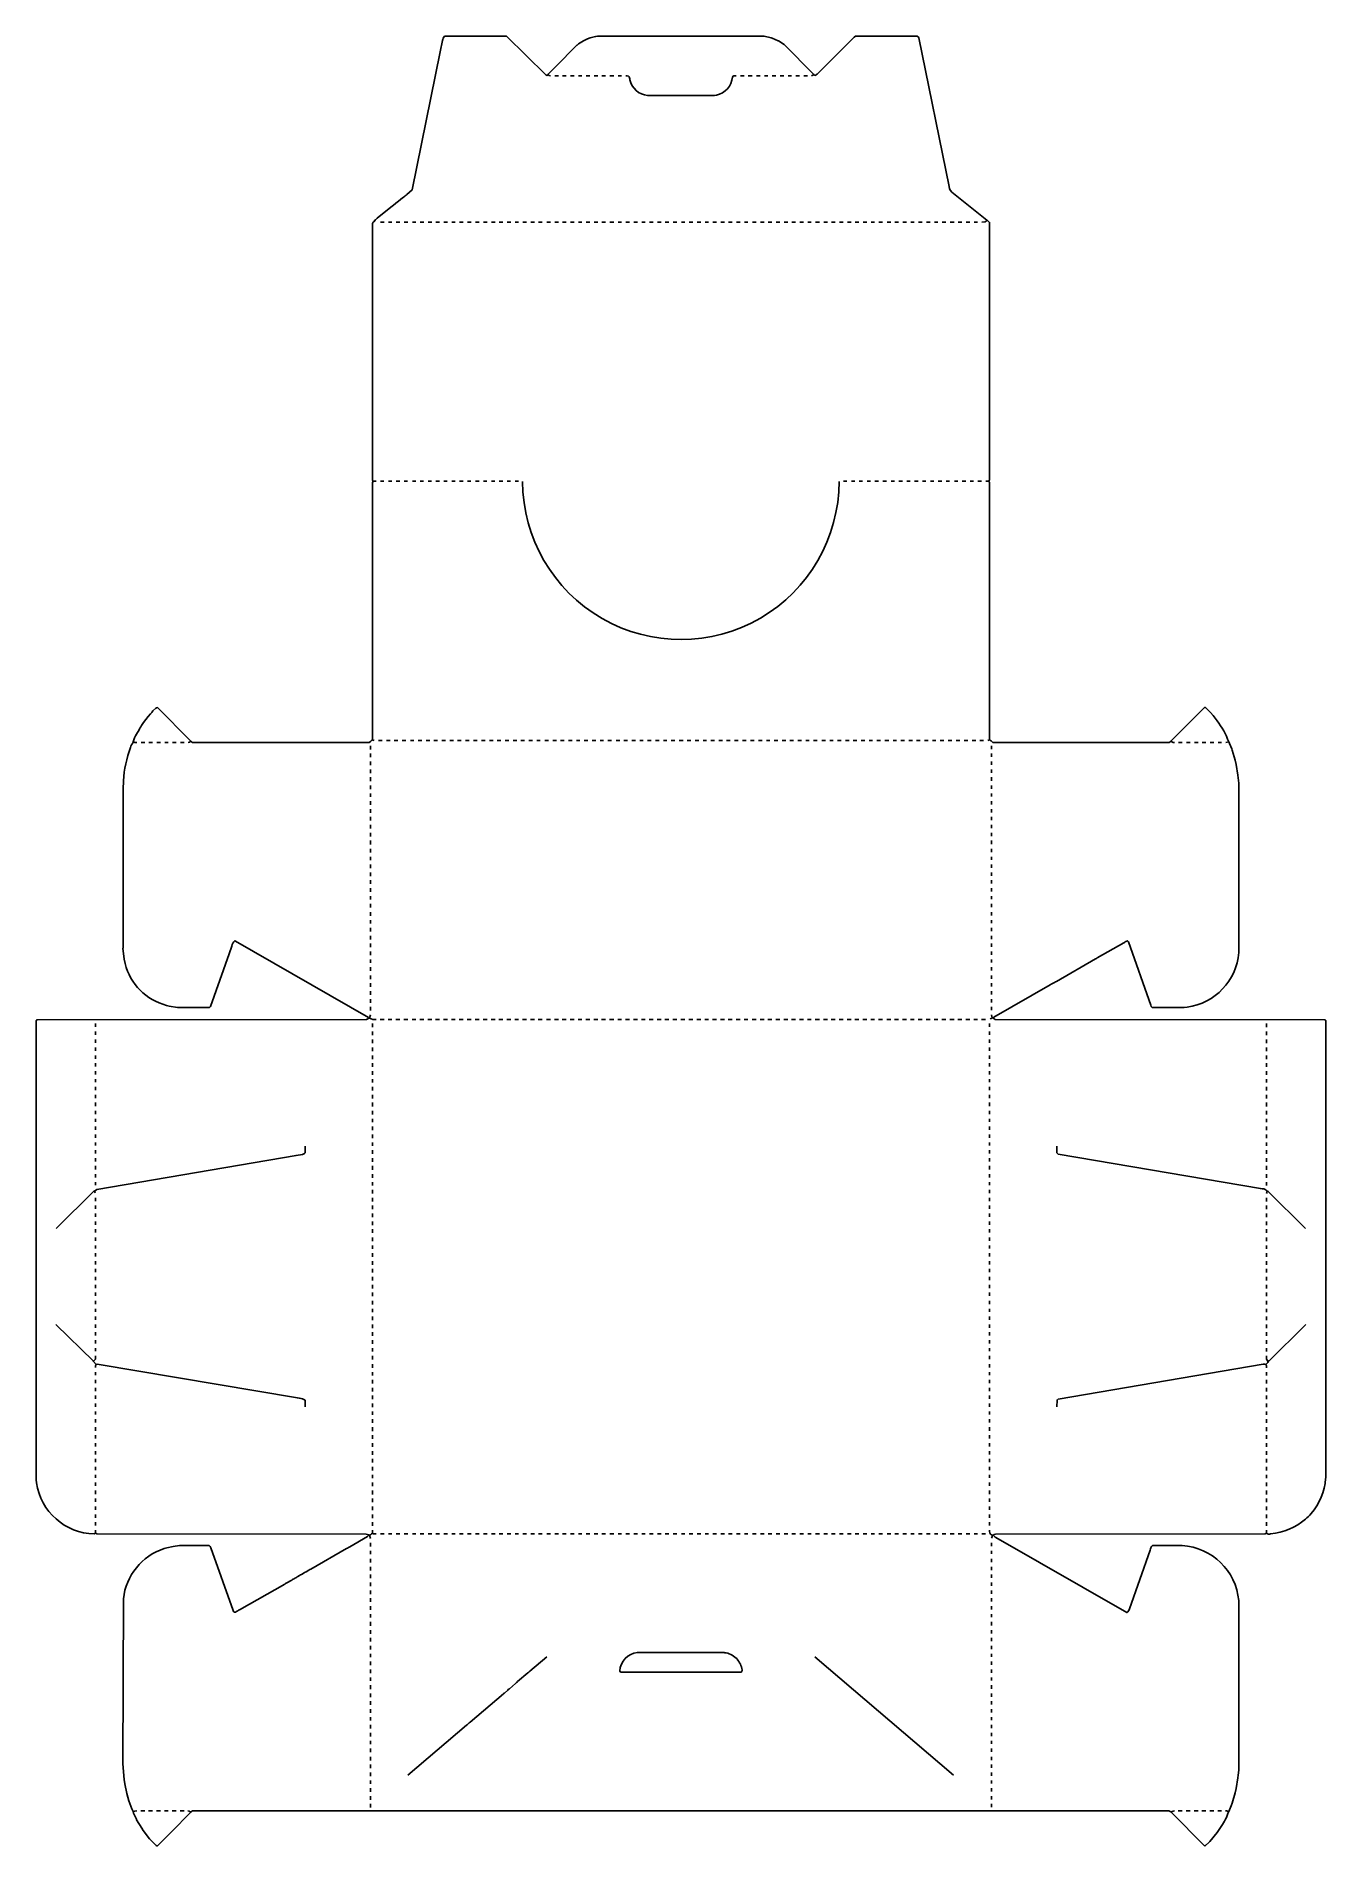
# Model space of a CAD drawing. Extents: x 444 to 4294, y 628 to 6029.
import ezdxf

# ---------------------------------------------------------------- set-up
doc = ezdxf.new("R2010")
doc.units = 0
doc.layers.get('0').update_dxf_attribs({"linetype": 'CONTINUOUS'})

msp = doc.modelspace()

# ---------------------------------------------------------------- linework, layer by layer
at = {"color": 7, "linetype": 'CONTINUOUS'}
for points in [[(3301, 3098), (3303, 3101), (3471.1, 3197.8), (3473.9, 3199.2, 0.06304), (3478.1, 3201.8), (3484, 3205, -0.079147), (3490, 3208), (3606.9, 3275.2, 0.06304), (3611.1, 3277.8), (3690.9, 3323.2, 0.06304), (3695.1, 3325.8), (3702, 3329), (3705, 3326), (3771.7, 3136.9), (3773, 3133), (3776, 3130), (3871, 3130), (3879.95122, 3131.439024, 0.355596), (4034, 3294), (4034, 3800), (4031.560976, 3822.95122), (4026.384615, 3855.076923), (4023.615385, 3867.923077), (4014.7, 3897.9), (4013.3, 3902.1), (4006.769231, 3917.846154), (4004, 3923, 0.074365), (3969.756098, 3985.804878), (3957.247059, 4001.211765), (3950, 4010), (3935, 4025), (3932, 4025), (3930.9, 4024.2), (3843, 3937), (3832, 3926), (3832, 3924, 0.085094), (3826, 3921), (3300, 3921, 0.09443), (3290, 3929), (3289.500651, 4696.999351), (3288, 4701, -0.120666), (3290, 4705), (3290, 5473), (3283, 5480), (3282, 5480), (3182.804878, 5559.756098, -0.263345), (3169.615385, 5579.923077), (3078.615385, 6023.923077, 0.280247), (3074, 6029), (2890, 6029), (2885.9, 6026.2), (2782, 5923), (2777, 5918, -0.137915), (2769, 5912, 0.120666), (2765, 5914), (2765, 5916), (2677, 6004), (2659.846154, 6014.769231), (2659.1, 6015.2), (2641.1, 6023.3), (2638.1, 6024.3), (2617, 6029), (2120, 6029), (2114.067568, 6027.594595, 0.075255), (2081.9, 6017.2), (2078.1, 6014.8), (2063, 6006), (2062, 6005), (2059, 6002), (2058, 6002), (1994, 5938), (1993, 5937), (1972, 5916), (1972, 5914), (1968, 5912), (1965.247836, 5913.249991), (1848, 6029), (1663, 6029, 0.21236), (1657.384615, 6015.923077), (1650.384615, 5981.923077), (1566, 5570), (1551, 5557, -0.115121), (1548.1, 5554.8), (1546, 5553, -0.115121), (1543.1, 5550.8), (1541, 5549, -0.205258), (1538, 5547), (1526, 5537, -0.184026), (1523, 5535), (1511, 5525, -0.184026), (1508, 5523), (1462, 5486, -0.071068), (1455, 5480), (1454, 5479), (1454, 5477, 0.154823), (1448, 5470), (1448, 4704), (1449.2, 4702.1), (1450, 4701), (1449.8, 4700.1), (1448.499349, 4696.999351), (1448, 3929, 0.165541), (1453, 3927)], [(1979, 5911, -0.126966), (1972, 5914)], [(2204, 5911, -0.078333), (2212, 5910, -0.257416), (2216.615385, 5898.923077, 0.327226), (2269, 5852), (2469, 5852), (2474.932432, 5853.405405, 0.333822), (2522.8, 5907.1, -0.259366), (2527.053846, 5910.569231), (2534, 5911)], [(2759, 5911, 0.085094), (2765, 5914)], [(3267, 5474), (3276.959016, 5474.45082, 0.177878), (3282, 5480)], [(1896, 4700, 0.576764), (2606.1, 4291.8, 0.266205), (2841, 4700)], [(1437, 3098), (1436, 3100), (1038.846154, 3327.769231), (1037, 3329, 0.1767), (1027.8, 3313.1), (1019.7, 3290.1), (964, 3133), (961, 3130), (866, 3130), (841.088235, 3134.352941), (833.088235, 3136.352941, -0.271677), (709.647059, 3260.911765), (706.615385, 3273.923077), (703, 3307), (704, 3308), (703.519941, 3782.018464), (704.480059, 3806.981536, -0.068798), (725.3, 3905.9, -0.069277), (733.8, 3922.1), (734, 3923, -0.073772), (743.2, 3945.9), (751, 3959, -0.129316), (753.8, 3964.1), (756, 3968, 0.120666), (758, 3972), (764.2, 3980.9), (778, 3999), (785, 4007, 0.071068), (792, 4015), (801.1, 4023.8, -0.166068), (806, 4025), (905, 3926), (905, 3924, -0.085094), (911, 3921), (1438, 3921), (1442, 3924), (1443, 3925, -0.09902), (1448, 3929)], [(744, 3921, -0.130252), (734, 3923)], [(898, 3921, 0.126966), (905, 3924)], [(1459, 3094), (1449.040984, 3094.45082), (1439, 3098), (1437, 3098, -0.073602), (1429.999492, 3094.499491), (447.000508, 3093.500509, 0.113836), (444, 3091), (444, 1720), (445.439024, 1711.04878, 0.367493), (617, 1559, -0.120666), (621, 1561), (621.9, 1560.8), (625.00062, 1559.499378), (1428.99938, 1558.500622), (1436.911765, 1555.647059), (1438, 1555), (1441.1, 1555.8), (1442, 1556, -0.076982), (1448, 1561), (1448, 1570)], [(4117, 1570), (4117, 1561, 0.300017), (4129.044554, 1559.554455, 0.167226), (4233, 1603, 0.072474), (4250, 1620, 0.167), (4293.445545, 1723.955446), (4294, 1725), (4294, 3091, 0.242537), (4289.999492, 3093.500509), (3307.000508, 3094.499491, -0.134277), (3301, 3098), (3298, 3099, -0.079147), (3292, 3096)], [(504, 2470), (505, 2471), (616.1, 2581.7), (618, 2582), (625, 2587), (1219.932432, 2688.405405), (1239.088235, 2691.647059, 0.203295), (1247, 2696), (1247, 2716)], [(4233, 2470), (4121, 2582), (4119, 2582, 0.27057), (4104.932432, 2588.594595), (4098.932432, 2589.594595), (3495, 2692), (3491, 2696), (3491, 2716)], [(621, 2056, -0.121035), (623, 2065), (615, 2073), (615, 2074), (503, 2184)], [(3491, 1938), (3491.7, 1958.1), (3492.5, 1959.5), (3495, 1961), (4106.932432, 2065.405405), (4108, 2066), (4112, 2066), (4115, 2065, 0.071068), (4122, 2073), (4122.9, 2073.2), (4233, 2183), (4234, 2184)], [(1247, 1938), (1247, 1958, 0.16767), (1229.932432, 1963.594595), (1223.932432, 1964.594595), (626, 2066), (623, 2065)], [(4117, 2055, 0.130252), (4115, 2065)], [(3290, 1570, 0.321731), (3295.9, 1555.8), (3301, 1555, -0.073592), (3308.00062, 1558.500621), (4112.99938, 1559.499379), (4117, 1561)], [(1436, 1556), (1435.7, 1554.1), (1434, 1552), (1432.9, 1551.2), (1379.9, 1520.2), (1376, 1518, -0.079147), (1370, 1515), (1264, 1454, -0.090711), (1258, 1451), (1250, 1446, -0.079147), (1244, 1443), (1236, 1438, -0.079147), (1230, 1435), (1225.1, 1431.8, 0.113019), (1221, 1429), (1216.1, 1426.8, -0.065958), (1211.1, 1423.8, 0.06304), (1206.9, 1421.2), (1190.1, 1411.8, 0.06304), (1185.9, 1409.2), (1050.9, 1332.2, 0.089283), (1046, 1329), (1041.9, 1327.2, -0.669239), (1031.8, 1329.9), (965.7, 1516.9, 0.205129), (960, 1524), (872, 1524), (853.06, 1521.58), (834.088235, 1517.647059), (825.9, 1515.3, 0.29456), (704.49898, 1364.998984), (703, 873), (706.58, 825.94), (708.42, 813.06), (714.352941, 784.088235), (720.7, 761.9, 0.069694), (733.769231, 730.846154), (734, 730), (734.405405, 725.067568), (743.2, 707.1), (743.8, 705.9), (759.24, 680.18), (763.769231, 673.846154), (782, 649), (802, 629), (804, 628), (806, 628), (846, 668), (847, 669), (905.8, 728.1), (906, 729), (907.9, 730.2), (911, 732), (3826, 732), (3827.1, 731.2, 0.336435), (3838.076923, 731.615385), (3842, 732)], [(1459, 1559), (1451.04878, 1559.439024, -0.129758), (1448, 1561)], [(3296, 1546), (3296.8, 1548.1, 0.108984), (3299, 1555)], [(3832, 729), (3832, 728), (3932, 628), (3935.1, 628.8), (3945, 638), (3948, 641), (3969.8, 668.1), (3982, 686, 0.066995), (4004, 730), (4006.8, 735.1), (4011.7, 747.1), (4014.3, 754.9), (4023.647059, 786.088235), (4026.384615, 798.923077), (4031.560976, 831.04878), (4032.439024, 838.95122), (4034, 854), (4034, 1360, 0.372595), (3865, 1524), (3777, 1524, 0.189161), (3769.3, 1509.9), (3707.7, 1335.1, -0.171866), (3700, 1324), (3308.9, 1547.8, -0.115942), (3301, 1555)], [(1554, 839), (1729, 988, -0.083767), (1734, 992, -0.087559), (1740, 997), (1839, 1082, -0.184026), (1842, 1084), (1852, 1093, -0.083767), (1857, 1097), (1875.1, 1112.8, 0.071874), (1881, 1118), (1912, 1144, -0.076982), (1918, 1149), (1968, 1192)], [(2548, 1146, 0.394373), (2551.405405, 1153.067568, 0.147521), (2536.247059, 1185.211765, 0.303172), (2533.211765, 1188.247059, 0.16699), (2499.06, 1204.42), (2498, 1205), (2239, 1205, 0.352424), (2186, 1150, 0.271367), (2190.001389, 1146.498603), (2548, 1146)], [(906, 729), (903.9, 729.8, 0.108984), (897, 732)], [(4004, 730), (4001.9, 730.8, 0.162451), (3995, 732)]]:
    msp.add_lwpolyline(points, format="xyb", dxfattribs=at)
for points in [[(1992, 5911), (2003, 5911)], [(2015, 5911), (2026, 5911)], [(2039, 5911), (2050, 5911)], [(2063, 5911), (2073, 5911)], [(2086, 5911), (2097, 5911)], [(2110, 5911), (2121, 5911)], [(2133, 5911), (2144, 5911)], [(2157, 5911), (2168, 5911)], [(2181, 5911), (2191, 5911)], [(2547, 5911), (2558, 5911)], [(2570, 5911), (2581, 5911)], [(2594, 5911), (2605, 5911)], [(2618, 5911), (2628, 5911)], [(2641, 5911), (2652, 5911)], [(2665, 5911), (2676, 5911)], [(2689, 5911), (2699, 5911)], [(2712, 5911), (2723, 5911)], [(2736, 5911), (2747, 5911)], [(1456, 5476), (1454, 5477)], [(1472, 5474), (1483, 5474)], [(1496, 5474), (1506, 5474)], [(1519, 5474), (1530, 5474)], [(1543, 5474), (1554, 5474)], [(1567, 5474), (1577, 5474)], [(1590, 5474), (1601, 5474)], [(1614, 5474), (1625, 5474)], [(1637, 5474), (1648, 5474)], [(1661, 5474), (1672, 5474)], [(1685, 5474), (1695, 5474)], [(1708, 5474), (1719, 5474)], [(1732, 5474), (1743, 5474)], [(1756, 5474), (1766, 5474)], [(1779, 5474), (1790, 5474)], [(1803, 5474), (1814, 5474)], [(1826, 5474), (1837, 5474)], [(1850, 5474), (1861, 5474)], [(1874, 5474), (1884, 5474)], [(1897, 5474), (1908, 5474)], [(1921, 5474), (1932, 5474)], [(1944, 5474), (1955, 5474)], [(1968, 5474), (1979, 5474)], [(1992, 5474), (2003, 5474)], [(2015, 5474), (2026, 5474)], [(2039, 5474), (2050, 5474)], [(2063, 5474), (2073, 5474)], [(2086, 5474), (2097, 5474)], [(2110, 5474), (2121, 5474)], [(2133, 5474), (2144, 5474)], [(2157, 5474), (2168, 5474)], [(2181, 5474), (2191, 5474)], [(2204, 5474), (2215, 5474)], [(2228, 5474), (2239, 5474)], [(2252, 5474), (2262, 5474)], [(2275, 5474), (2286, 5474)], [(2299, 5474), (2310, 5474)], [(2322, 5474), (2333, 5474)], [(2346, 5474), (2357, 5474)], [(2370, 5474), (2380, 5474)], [(2393, 5474), (2404, 5474)], [(2417, 5474), (2428, 5474)], [(2441, 5474), (2451, 5474)], [(2464, 5474), (2475, 5474)], [(2488, 5474), (2499, 5474)], [(2511, 5474), (2522, 5474)], [(2535, 5474), (2546, 5474)], [(2559, 5474), (2569, 5474)], [(2582, 5474), (2593, 5474)], [(2606, 5474), (2617, 5474)], [(2629, 5474), (2640, 5474)], [(2653, 5474), (2664, 5474)], [(2677, 5474), (2688, 5474)], [(2700, 5474), (2711, 5474)], [(2724, 5474), (2735, 5474)], [(2748, 5474), (2758, 5474)], [(2771, 5474), (2782, 5474)], [(2795, 5474), (2806, 5474)], [(2818, 5474), (2829, 5474)], [(2842, 5474), (2853, 5474)], [(2866, 5474), (2877, 5474)], [(2889, 5474), (2900, 5474)], [(2913, 5474), (2924, 5474)], [(2937, 5474), (2947, 5474)], [(2960, 5474), (2971, 5474)], [(2984, 5474), (2995, 5474)], [(3007, 5474), (3018, 5474)], [(3031, 5474), (3042, 5474)], [(3055, 5474), (3065, 5474)], [(3078, 5474), (3089, 5474)], [(3102, 5474), (3113, 5474)], [(3126, 5474), (3136, 5474)], [(3149, 5474), (3160, 5474)], [(3173, 5474), (3184, 5474)], [(3196, 5474), (3207, 5474)], [(3220, 5474), (3231, 5474)], [(3244, 5474), (3254, 5474)], [(1450, 4701), (1459, 4701)], [(1472, 4701), (1482, 4701)], [(1496, 4701), (1506, 4701)], [(1519, 4701), (1530, 4701)], [(1543, 4701), (1553, 4701)], [(1567, 4701), (1577, 4701)], [(1590, 4701), (1600, 4701)], [(1614, 4701), (1624, 4701)], [(1637, 4701), (1648, 4701)], [(1661, 4701), (1671, 4701)], [(1685, 4701), (1695, 4701)], [(1708, 4701), (1719, 4701)], [(1732, 4701), (1742, 4701)], [(1756, 4701), (1766, 4701)], [(1779, 4701), (1789, 4701)], [(1803, 4701), (1813, 4701)], [(1826, 4701), (1837, 4701)], [(1850, 4701), (1860, 4701)], [(1874, 4701), (1884, 4701)], [(2854, 4701), (2864, 4701)], [(2878, 4701), (2888, 4701)], [(2901, 4701), (2911, 4701)], [(2925, 4701), (2935, 4701)], [(2948, 4701), (2959, 4701)], [(2972, 4701), (2982, 4701)], [(2996, 4701), (3006, 4701)], [(3019, 4701), (3030, 4701)], [(3043, 4701), (3053, 4701)], [(3066, 4701), (3077, 4701)], [(3090, 4701), (3100, 4701)], [(3114, 4701), (3124, 4701)], [(3137, 4701), (3148, 4701)], [(3161, 4701), (3171, 4701)], [(3185, 4701), (3195, 4701)], [(3208, 4701), (3219, 4701)], [(3232, 4701), (3242, 4701)], [(3255, 4701), (3266, 4701)], [(3279, 4701), (3288, 4701)], [(757, 3921), (768, 3921)], [(780, 3921), (791, 3921)], [(804, 3921), (815, 3921)], [(828, 3921), (838, 3921)], [(851, 3921), (862, 3921)], [(875, 3921), (886, 3921)], [(1442, 3900), (1442, 3911)], [(1466, 3927), (1477, 3927)], [(1490, 3927), (1501, 3927)], [(1513, 3927), (1524, 3927)], [(1537, 3927), (1548, 3927)], [(1561, 3927), (1571, 3927)], [(1584, 3927), (1595, 3927)], [(1608, 3927), (1619, 3927)], [(1631, 3927), (1642, 3927)], [(1655, 3927), (1666, 3927)], [(1679, 3927), (1690, 3927)], [(1702, 3927), (1713, 3927)], [(1726, 3927), (1737, 3927)], [(1750, 3927), (1760, 3927)], [(1773, 3927), (1784, 3927)], [(1797, 3927), (1808, 3927)], [(1820, 3927), (1831, 3927)], [(1844, 3927), (1855, 3927)], [(1868, 3927), (1879, 3927)], [(1891, 3927), (1902, 3927)], [(1915, 3927), (1926, 3927)], [(1939, 3927), (1949, 3927)], [(1962, 3927), (1973, 3927)], [(1986, 3927), (1997, 3927)], [(2009, 3927), (2020, 3927)], [(2033, 3927), (2044, 3927)], [(2057, 3927), (2067, 3927)], [(2080, 3927), (2091, 3927)], [(2104, 3927), (2115, 3927)], [(2128, 3927), (2138, 3927)], [(2151, 3927), (2162, 3927)], [(2175, 3927), (2186, 3927)], [(2198, 3927), (2209, 3927)], [(2222, 3927), (2233, 3927)], [(2246, 3927), (2256, 3927)], [(2269, 3927), (2280, 3927)], [(2293, 3927), (2304, 3927)], [(2317, 3927), (2327, 3927)], [(2340, 3927), (2351, 3927)], [(2364, 3927), (2375, 3927)], [(2387, 3927), (2398, 3927)], [(2411, 3927), (2422, 3927)], [(2435, 3927), (2445, 3927)], [(2458, 3927), (2469, 3927)], [(2482, 3927), (2493, 3927)], [(2505, 3927), (2516, 3927)], [(2529, 3927), (2540, 3927)], [(2553, 3927), (2564, 3927)], [(2576, 3927), (2587, 3927)], [(2600, 3927), (2611, 3927)], [(2624, 3927), (2634, 3927)], [(2647, 3927), (2658, 3927)], [(2671, 3927), (2682, 3927)], [(2694, 3927), (2705, 3927)], [(2718, 3927), (2729, 3927)], [(2742, 3927), (2752, 3927)], [(2765, 3927), (2776, 3927)], [(2789, 3927), (2800, 3927)], [(2813, 3927), (2823, 3927)], [(2836, 3927), (2847, 3927)], [(2860, 3927), (2871, 3927)], [(2883, 3927), (2894, 3927)], [(2907, 3927), (2918, 3927)], [(2931, 3927), (2941, 3927)], [(2954, 3927), (2965, 3927)], [(2978, 3927), (2989, 3927)], [(3002, 3927), (3012, 3927)], [(3025, 3927), (3036, 3927)], [(3049, 3927), (3060, 3927)], [(3072, 3927), (3083, 3927)], [(3096, 3927), (3107, 3927)], [(3120, 3927), (3130, 3927)], [(3143, 3927), (3154, 3927)], [(3167, 3927), (3178, 3927)], [(3190, 3927), (3201, 3927)], [(3214, 3927), (3225, 3927)], [(3238, 3927), (3249, 3927)], [(3261, 3927), (3272, 3927)], [(3285, 3927), (3290, 3929)], [(3296, 3901), (3296, 3911)], [(3842, 3921), (3838.076923, 3921.384615), (3832, 3924)], [(3854, 3921), (3865, 3921)], [(3878, 3921), (3889, 3921)], [(3902, 3921), (3913, 3921)], [(3925, 3921), (3936, 3921)], [(3949, 3921), (3960, 3921)], [(3973, 3921), (3983, 3921)], [(3996, 3921), (4004, 3923)], [(1442, 3877), (1442, 3888)], [(1442, 3853), (1442, 3864)], [(1442, 3829), (1442, 3840)], [(3296, 3878), (3296, 3888)], [(3296, 3854), (3296, 3864)], [(3296, 3830), (3296, 3840)], [(1442, 3806), (1442, 3817)], [(1442, 3782), (1442, 3793)], [(3296, 3807), (3296, 3817)], [(3296, 3783), (3296, 3793)], [(1442, 3759), (1442, 3769)], [(1442, 3735), (1442, 3746)], [(3296, 3760), (3296, 3769)], [(3296, 3736), (3296, 3746)], [(1442, 3711), (1442, 3722)], [(1442, 3688), (1442, 3699)], [(1442, 3664), (1442, 3675)], [(3296, 3712), (3296, 3722)], [(3296, 3689), (3296, 3699)], [(3296, 3665), (3296, 3675)], [(1442, 3640), (1442, 3651)], [(1442, 3617), (1442, 3628)], [(3296, 3641), (3296, 3651)], [(3296, 3618), (3296, 3628)], [(1442, 3593), (1442, 3604)], [(1442, 3570), (1442, 3580)], [(3296, 3594), (3296, 3604)], [(3296, 3571), (3296, 3580)], [(1442, 3546), (1442, 3557)], [(1442, 3522), (1442, 3533)], [(3296, 3547), (3296, 3557)], [(3296, 3523), (3296, 3533)], [(1442, 3499), (1442, 3510)], [(1442, 3475), (1442, 3486)], [(1442, 3452), (1442, 3462)], [(3296, 3500), (3296, 3510)], [(3296, 3476), (3296, 3486)], [(3296, 3453), (3296, 3462)], [(1442, 3428), (1442, 3439)], [(1442, 3404), (1442, 3415)], [(3296, 3429), (3296, 3439)], [(3296, 3405), (3296, 3415)], [(1442, 3381), (1442, 3391)], [(1442, 3357), (1442, 3368)], [(3296, 3382), (3296, 3391)], [(3296, 3358), (3296, 3368)], [(1442, 3333), (1442, 3344)], [(1442, 3310), (1442, 3321)], [(1442, 3286), (1442, 3297)], [(3296, 3334), (3296, 3344)], [(3296, 3311), (3296, 3321)], [(3296, 3287), (3296, 3297)], [(1442, 3263), (1442, 3273)], [(1442, 3239), (1442, 3250)], [(3296, 3264), (3296, 3273)], [(3296, 3240), (3296, 3250)], [(1442, 3215), (1442, 3226)], [(1442, 3192), (1442, 3203)], [(3296, 3216), (3296, 3226)], [(3296, 3193), (3296, 3203)], [(1442, 3168), (1442, 3179)], [(1442, 3144), (1442, 3155)], [(3296, 3169), (3296, 3179)], [(3296, 3145), (3296, 3155)], [(621, 3072), (621, 3082)], [(1439, 3098), (1442, 3108)], [(1442, 3121), (1442, 3132)], [(1448, 3071), (1448, 3082)], [(1471, 3094), (1483, 3094)], [(1495, 3094), (1506, 3094)], [(1518, 3094), (1530, 3094)], [(1542, 3094), (1554, 3094)], [(1566, 3094), (1577, 3094)], [(1589, 3094), (1601, 3094)], [(1613, 3094), (1625, 3094)], [(1636, 3094), (1648, 3094)], [(1660, 3094), (1672, 3094)], [(1684, 3094), (1695, 3094)], [(1707, 3094), (1719, 3094)], [(1731, 3094), (1743, 3094)], [(1755, 3094), (1766, 3094)], [(1778, 3094), (1790, 3094)], [(1802, 3094), (1814, 3094)], [(1825, 3094), (1837, 3094)], [(1849, 3094), (1861, 3094)], [(1873, 3094), (1884, 3094)], [(1896, 3094), (1908, 3094)], [(1920, 3094), (1932, 3094)], [(1943, 3094), (1955, 3094)], [(1967, 3094), (1979, 3094)], [(1991, 3094), (2003, 3094)], [(2014, 3094), (2026, 3094)], [(2038, 3094), (2050, 3094)], [(2062, 3094), (2073, 3094)], [(2085, 3094), (2097, 3094)], [(2109, 3094), (2121, 3094)], [(2132, 3094), (2144, 3094)], [(2156, 3094), (2168, 3094)], [(2180, 3094), (2191, 3094)], [(2203, 3094), (2215, 3094)], [(2227, 3094), (2239, 3094)], [(2251, 3094), (2262, 3094)], [(2274, 3094), (2286, 3094)], [(2298, 3094), (2310, 3094)], [(2321, 3094), (2333, 3094)], [(2345, 3094), (2357, 3094)], [(2369, 3094), (2380, 3094)], [(2392, 3094), (2404, 3094)], [(2416, 3094), (2428, 3094)], [(2440, 3094), (2451, 3094)], [(2463, 3094), (2475, 3094)], [(2487, 3094), (2499, 3094)], [(2510, 3094), (2522, 3094)], [(2534, 3094), (2546, 3094)], [(2558, 3094), (2569, 3094)], [(2581, 3094), (2593, 3094)], [(2605, 3094), (2617, 3094)], [(2628, 3094), (2640, 3094)], [(2652, 3094), (2664, 3094)], [(2676, 3094), (2688, 3094)], [(2699, 3094), (2711, 3094)], [(2723, 3094), (2735, 3094)], [(2747, 3094), (2758, 3094)], [(2770, 3094), (2782, 3094)], [(2794, 3094), (2806, 3094)], [(2817, 3094), (2829, 3094)], [(2841, 3094), (2853, 3094)], [(2865, 3094), (2877, 3094)], [(2888, 3094), (2900, 3094)], [(2912, 3094), (2924, 3094)], [(2936, 3094), (2947, 3094)], [(2959, 3094), (2971, 3094)], [(2983, 3094), (2995, 3094)], [(3006, 3094), (3018, 3094)], [(3030, 3094), (3042, 3094)], [(3054, 3094), (3065, 3094)], [(3077, 3094), (3089, 3094)], [(3101, 3094), (3113, 3094)], [(3125, 3094), (3136, 3094)], [(3148, 3094), (3160, 3094)], [(3172, 3094), (3184, 3094)], [(3195, 3094), (3207, 3094)], [(3219, 3094), (3231, 3094)], [(3243, 3094), (3254, 3094)], [(3266, 3094), (3278, 3094)], [(3290, 3072), (3290, 3082)], [(3296, 3122), (3296, 3132)], [(3298, 3099), (3296, 3108)], [(4117, 3071), (4117, 3082)], [(621, 3048), (621, 3058)], [(621, 3025), (621, 3035)], [(1448, 3047), (1448, 3058)], [(1448, 3024), (1448, 3035)], [(3290, 3048), (3290, 3058)], [(3290, 3025), (3290, 3035)], [(4117, 3047), (4117, 3058)], [(4117, 3024), (4117, 3035)], [(621, 3001), (621, 3011)], [(621, 2977), (621, 2987)], [(1448, 3000), (1448, 3011)], [(1448, 2976), (1448, 2987)], [(3290, 3001), (3290, 3011)], [(3290, 2977), (3290, 2987)], [(4117, 3000), (4117, 3011)], [(4117, 2976), (4117, 2987)], [(621, 2954), (621, 2964)], [(621, 2930), (621, 2940)], [(1448, 2953), (1448, 2964)], [(1448, 2929), (1448, 2940)], [(3290, 2954), (3290, 2964)], [(3290, 2930), (3290, 2940)], [(4117, 2953), (4117, 2964)], [(4117, 2929), (4117, 2940)], [(621, 2907), (621, 2916)], [(621, 2883), (621, 2893)], [(621, 2859), (621, 2869)], [(1448, 2906), (1448, 2916)], [(1448, 2882), (1448, 2893)], [(1448, 2858), (1448, 2869)], [(3290, 2907), (3290, 2916)], [(3290, 2883), (3290, 2893)], [(3290, 2859), (3290, 2869)], [(4117, 2906), (4117, 2916)], [(4117, 2882), (4117, 2893)], [(4117, 2858), (4117, 2869)], [(621, 2836), (621, 2846)], [(621, 2812), (621, 2822)], [(1448, 2835), (1448, 2846)], [(1448, 2811), (1448, 2822)], [(3290, 2836), (3290, 2846)], [(3290, 2812), (3290, 2822)], [(4117, 2835), (4117, 2846)], [(4117, 2811), (4117, 2822)], [(621, 2789), (621, 2798)], [(621, 2765), (621, 2775)], [(1448, 2788), (1448, 2798)], [(1448, 2764), (1448, 2775)], [(3290, 2789), (3290, 2798)], [(3290, 2765), (3290, 2775)], [(4117, 2788), (4117, 2798)], [(4117, 2764), (4117, 2775)], [(621, 2741), (621, 2751)], [(621, 2718), (621, 2727)], [(621, 2694), (621, 2704)], [(1448, 2740), (1448, 2751)], [(1448, 2717), (1448, 2727)], [(1448, 2693), (1448, 2704)], [(3290, 2741), (3290, 2751)], [(3290, 2718), (3290, 2727)], [(3290, 2694), (3290, 2704)], [(4117, 2740), (4117, 2751)], [(4117, 2717), (4117, 2727)], [(4117, 2693), (4117, 2704)], [(621, 2670), (621, 2680)], [(621, 2647), (621, 2657)], [(1448, 2669), (1448, 2680)], [(1448, 2646), (1448, 2657)], [(3290, 2670), (3290, 2680)], [(3290, 2647), (3290, 2657)], [(4117, 2669), (4117, 2680)], [(4117, 2646), (4117, 2657)], [(621, 2623), (621, 2633)], [(621, 2600), (621, 2609)], [(1448, 2622), (1448, 2633)], [(1448, 2599), (1448, 2609)], [(3290, 2623), (3290, 2633)], [(3290, 2600), (3290, 2609)], [(4117, 2622), (4117, 2633)], [(4117, 2599), (4117, 2609)], [(620, 2577), (618, 2582)], [(621, 2552), (621, 2562)], [(621, 2529), (621, 2539)], [(1448, 2575), (1448, 2586)], [(1448, 2551), (1448, 2562)], [(1448, 2528), (1448, 2539)], [(3290, 2576), (3290, 2586)], [(3290, 2552), (3290, 2562)], [(3290, 2529), (3290, 2539)], [(4117, 2575), (4119, 2582)], [(4117, 2551), (4117, 2562)], [(4117, 2528), (4117, 2539)], [(621, 2505), (621, 2515)], [(621, 2481), (621, 2491)], [(1448, 2504), (1448, 2515)], [(1448, 2480), (1448, 2491)], [(3290, 2505), (3290, 2515)], [(3290, 2481), (3290, 2491)], [(4117, 2504), (4117, 2515)], [(4117, 2480), (4117, 2491)], [(621, 2458), (621, 2468)], [(621, 2434), (621, 2444)], [(1448, 2457), (1448, 2468)], [(1448, 2433), (1448, 2444)], [(3290, 2458), (3290, 2468)], [(3290, 2434), (3290, 2444)], [(4117, 2457), (4117, 2468)], [(4117, 2433), (4117, 2444)], [(621, 2411), (621, 2420)], [(621, 2387), (621, 2397)], [(1448, 2410), (1448, 2420)], [(1448, 2386), (1448, 2397)], [(3290, 2411), (3290, 2420)], [(3290, 2387), (3290, 2397)], [(4117, 2410), (4117, 2420)], [(4117, 2386), (4117, 2397)], [(621, 2363), (621, 2373)], [(621, 2340), (621, 2350)], [(621, 2316), (621, 2326)], [(1448, 2362), (1448, 2373)], [(1448, 2339), (1448, 2350)], [(1448, 2315), (1448, 2326)], [(3290, 2363), (3290, 2373)], [(3290, 2340), (3290, 2350)], [(3290, 2316), (3290, 2326)], [(4117, 2362), (4117, 2373)], [(4117, 2339), (4117, 2350)], [(4117, 2315), (4117, 2326)], [(621, 2292), (621, 2302)], [(621, 2269), (621, 2279)], [(1448, 2291), (1448, 2302)], [(1448, 2268), (1448, 2279)], [(3290, 2292), (3290, 2302)], [(3290, 2269), (3290, 2279)], [(4117, 2291), (4117, 2302)], [(4117, 2268), (4117, 2279)], [(621, 2245), (621, 2255)], [(621, 2222), (621, 2231)], [(1448, 2244), (1448, 2255)], [(1448, 2221), (1448, 2231)], [(3290, 2245), (3290, 2255)], [(3290, 2222), (3290, 2231)], [(4117, 2244), (4117, 2255)], [(4117, 2221), (4117, 2231)], [(621, 2198), (621, 2208)], [(621, 2174), (621, 2184)], [(621, 2151), (621, 2161)], [(1448, 2197), (1448, 2208)], [(1448, 2173), (1448, 2184)], [(1448, 2150), (1448, 2161)], [(3290, 2198), (3290, 2208)], [(3290, 2174), (3290, 2184)], [(3290, 2151), (3290, 2161)], [(4117, 2197), (4117, 2208)], [(4117, 2173), (4117, 2184)], [(4117, 2150), (4117, 2161)], [(621, 2127), (621, 2137)], [(621, 2104), (621, 2113)], [(1448, 2126), (1448, 2137)], [(1448, 2103), (1448, 2113)], [(3290, 2127), (3290, 2137)], [(3290, 2104), (3290, 2113)], [(4117, 2126), (4117, 2137)], [(4117, 2103), (4117, 2113)], [(615, 2074), (616, 2075), (621, 2080), (621, 2090)], [(1448, 2079), (1448, 2090)], [(1448, 2055), (1448, 2066)], [(3290, 2080), (3290, 2090)], [(3290, 2056), (3290, 2066)], [(621, 2033), (621, 2042)], [(621, 2009), (621, 2019)], [(1448, 2032), (1448, 2042)], [(1448, 2008), (1448, 2019)], [(3290, 2033), (3290, 2042)], [(3290, 2009), (3290, 2019)], [(4117, 2032), (4117, 2042)], [(4117, 2008), (4117, 2019)], [(621, 1985), (621, 1995)], [(621, 1962), (621, 1972)], [(621, 1938), (621, 1948)], [(1448, 1984), (1448, 1995)], [(1448, 1961), (1448, 1972)], [(1448, 1937), (1448, 1948)], [(3290, 1985), (3290, 1995)], [(3290, 1962), (3290, 1972)], [(3290, 1938), (3290, 1948)], [(4117, 1984), (4117, 1995)], [(4117, 1961), (4117, 1972)], [(4117, 1937), (4117, 1948)], [(621, 1915), (621, 1924)], [(621, 1891), (621, 1901)], [(1448, 1914), (1448, 1924)], [(1448, 1890), (1448, 1901)], [(3290, 1915), (3290, 1924)], [(3290, 1891), (3290, 1901)], [(4117, 1914), (4117, 1924)], [(4117, 1890), (4117, 1901)], [(621, 1867), (621, 1877)], [(621, 1844), (621, 1854)], [(1448, 1866), (1448, 1877)], [(1448, 1843), (1448, 1854)], [(3290, 1867), (3290, 1877)], [(3290, 1844), (3290, 1854)], [(4117, 1866), (4117, 1877)], [(4117, 1843), (4117, 1854)], [(621, 1820), (621, 1830)], [(621, 1796), (621, 1806)], [(621, 1773), (621, 1783)], [(1448, 1819), (1448, 1830)], [(1448, 1795), (1448, 1806)], [(1448, 1772), (1448, 1783)], [(3290, 1820), (3290, 1830)], [(3290, 1796), (3290, 1806)], [(3290, 1773), (3290, 1783)], [(4117, 1819), (4117, 1830)], [(4117, 1795), (4117, 1806)], [(4117, 1772), (4117, 1783)], [(621, 1749), (621, 1759)], [(621, 1726), (621, 1735)], [(1448, 1748), (1448, 1759)], [(1448, 1725), (1448, 1735)], [(3290, 1749), (3290, 1759)], [(3290, 1726), (3290, 1735)], [(4117, 1748), (4117, 1759)], [(4117, 1725), (4117, 1735)], [(621, 1702), (621, 1712)], [(621, 1678), (621, 1688)], [(1448, 1701), (1448, 1712)], [(1448, 1677), (1448, 1688)], [(3290, 1702), (3290, 1712)], [(3290, 1678), (3290, 1688)], [(4117, 1701), (4117, 1712)], [(4117, 1677), (4117, 1688)], [(621, 1655), (621, 1665)], [(621, 1631), (621, 1641)], [(1448, 1654), (1448, 1665)], [(1448, 1630), (1448, 1641)], [(3290, 1655), (3290, 1665)], [(3290, 1631), (3290, 1641)], [(4117, 1654), (4117, 1665)], [(4117, 1630), (4117, 1641)], [(621, 1607), (621, 1617)], [(621, 1584), (621, 1594)], [(621, 1561), (621, 1570)], [(1448, 1606), (1448, 1617)], [(1448, 1583), (1448, 1594)], [(3290, 1607), (3290, 1617)], [(3290, 1584), (3290, 1594)], [(4117, 1606), (4117, 1617)], [(4117, 1583), (4117, 1594)], [(1442, 1545), (1439, 1555)], [(1442, 1521), (1442, 1532)], [(1472, 1559), (1483, 1559)], [(1496, 1559), (1506, 1559)], [(1519, 1559), (1530, 1559)], [(1543, 1559), (1554, 1559)], [(1567, 1559), (1577, 1559)], [(1590, 1559), (1601, 1559)], [(1614, 1559), (1625, 1559)], [(1637, 1559), (1648, 1559)], [(1661, 1559), (1672, 1559)], [(1685, 1559), (1695, 1559)], [(1708, 1559), (1719, 1559)], [(1732, 1559), (1743, 1559)], [(1756, 1559), (1766, 1559)], [(1779, 1559), (1790, 1559)], [(1803, 1559), (1814, 1559)], [(1826, 1559), (1837, 1559)], [(1850, 1559), (1861, 1559)], [(1874, 1559), (1884, 1559)], [(1897, 1559), (1908, 1559)], [(1921, 1559), (1932, 1559)], [(1944, 1559), (1955, 1559)], [(1968, 1559), (1979, 1559)], [(1992, 1559), (2003, 1559)], [(2015, 1559), (2026, 1559)], [(2039, 1559), (2050, 1559)], [(2063, 1559), (2073, 1559)], [(2086, 1559), (2097, 1559)], [(2110, 1559), (2121, 1559)], [(2133, 1559), (2144, 1559)], [(2157, 1559), (2168, 1559)], [(2181, 1559), (2191, 1559)], [(2204, 1559), (2215, 1559)], [(2228, 1559), (2239, 1559)], [(2252, 1559), (2262, 1559)], [(2275, 1559), (2286, 1559)], [(2299, 1559), (2310, 1559)], [(2322, 1559), (2333, 1559)], [(2346, 1559), (2357, 1559)], [(2370, 1559), (2380, 1559)], [(2393, 1559), (2404, 1559)], [(2417, 1559), (2428, 1559)], [(2441, 1559), (2451, 1559)], [(2464, 1559), (2475, 1559)], [(2488, 1559), (2499, 1559)], [(2511, 1559), (2522, 1559)], [(2535, 1559), (2546, 1559)], [(2559, 1559), (2569, 1559)], [(2582, 1559), (2593, 1559)], [(2606, 1559), (2617, 1559)], [(2629, 1559), (2640, 1559)], [(2653, 1559), (2664, 1559)], [(2677, 1559), (2688, 1559)], [(2700, 1559), (2711, 1559)], [(2724, 1559), (2735, 1559)], [(2748, 1559), (2758, 1559)], [(2771, 1559), (2782, 1559)], [(2795, 1559), (2806, 1559)], [(2818, 1559), (2829, 1559)], [(2842, 1559), (2853, 1559)], [(2866, 1559), (2877, 1559)], [(2889, 1559), (2900, 1559)], [(2913, 1559), (2924, 1559)], [(2937, 1559), (2947, 1559)], [(2960, 1559), (2971, 1559)], [(2984, 1559), (2995, 1559)], [(3007, 1559), (3018, 1559)], [(3031, 1559), (3042, 1559)], [(3055, 1559), (3065, 1559)], [(3078, 1559), (3089, 1559)], [(3102, 1559), (3113, 1559)], [(3126, 1559), (3136, 1559)], [(3149, 1559), (3160, 1559)], [(3173, 1559), (3184, 1559)], [(3196, 1559), (3207, 1559)], [(3220, 1559), (3231, 1559)], [(3244, 1559), (3254, 1559)], [(3267, 1559), (3278, 1559)], [(3296, 1522), (3296, 1532)], [(1442, 1498), (1442, 1508)], [(1442, 1474), (1442, 1485)], [(1442, 1450), (1442, 1461)], [(3296, 1499), (3296, 1508)], [(3296, 1475), (3296, 1485)], [(3296, 1451), (3296, 1461)], [(1442, 1427), (1442, 1438)], [(1442, 1403), (1442, 1414)], [(3296, 1428), (3296, 1438)], [(3296, 1404), (3296, 1414)], [(1442, 1379), (1442, 1390)], [(1442, 1356), (1442, 1367)], [(3296, 1380), (3296, 1390)], [(3296, 1357), (3296, 1367)], [(1442, 1332), (1442, 1343)], [(1442, 1309), (1442, 1319)], [(3296, 1333), (3296, 1343)], [(3296, 1310), (3296, 1319)], [(1442, 1285), (1442, 1296)], [(1442, 1261), (1442, 1272)], [(1442, 1238), (1442, 1249)], [(3296, 1286), (3296, 1296)], [(3296, 1262), (3296, 1272)], [(3296, 1239), (3296, 1249)], [(1442, 1214), (1442, 1225)], [(1442, 1191), (1442, 1201)], [(3183, 839), (2769, 1192)], [(3296, 1215), (3296, 1225)], [(3296, 1192), (3296, 1201)], [(1442, 1167), (1442, 1178)], [(1442, 1143), (1442, 1154)], [(3296, 1168), (3296, 1178)], [(3296, 1144), (3296, 1154)], [(1442, 1120), (1442, 1130)], [(1442, 1096), (1442, 1107)], [(1442, 1072), (1442, 1083)], [(3296, 1121), (3296, 1130)], [(3296, 1097), (3296, 1107)], [(3296, 1073), (3296, 1083)], [(1442, 1049), (1442, 1060)], [(1442, 1025), (1442, 1036)], [(3296, 1050), (3296, 1060)], [(3296, 1026), (3296, 1036)], [(1442, 1002), (1442, 1012)], [(1442, 978), (1442, 989)], [(3296, 1003), (3296, 1012)], [(3296, 979), (3296, 989)], [(1442, 954), (1442, 965)], [(1442, 931), (1442, 941)], [(3296, 955), (3296, 965)], [(3296, 932), (3296, 941)], [(1442, 907), (1442, 918)], [(1442, 883), (1442, 894)], [(1442, 860), (1442, 871)], [(3296, 908), (3296, 918)], [(3296, 884), (3296, 894)], [(3296, 861), (3296, 871)], [(1442, 836), (1442, 847)], [(1442, 813), (1442, 823)], [(3296, 837), (3296, 847)], [(3296, 814), (3296, 823)], [(1442, 789), (1442, 800)], [(1442, 765), (1442, 776)], [(3296, 790), (3296, 800)], [(3296, 766), (3296, 776)], [(734, 730), (734.9, 730.2), (738.06, 731.58), (744, 732)], [(756, 732), (768, 732)], [(779, 732), (791, 732)], [(803, 732), (815, 732)], [(827, 732), (838, 732)], [(850, 732), (862, 732)], [(874, 732), (886, 732)], [(1442, 742), (1442, 753)], [(3296, 743), (3296, 753)], [(3853, 732), (3865, 732)], [(3877, 732), (3889, 732)], [(3901, 732), (3913, 732)], [(3924, 732), (3936, 732)], [(3948, 732), (3960, 732)], [(3972, 732), (3983, 732)]]:
    msp.add_lwpolyline(points, dxfattribs=at)
at = {"color": 19, "linetype": 'CONTINUOUS'}
msp.add_lwpolyline([(4122, 2073), (4121, 2076), (4120, 2076), (4119, 2075), (4118, 2076), (4119, 2077), (4117, 2079), (4117, 2090)], dxfattribs=at)
at = {"color": 77, "linetype": 'CONTINUOUS'}
msp.add_lwpolyline([(4120, 2076), (4119, 2077, -1.246616), (4121, 2076)], format="xyb", dxfattribs=at)

doc.saveas('drawing.dxf')
